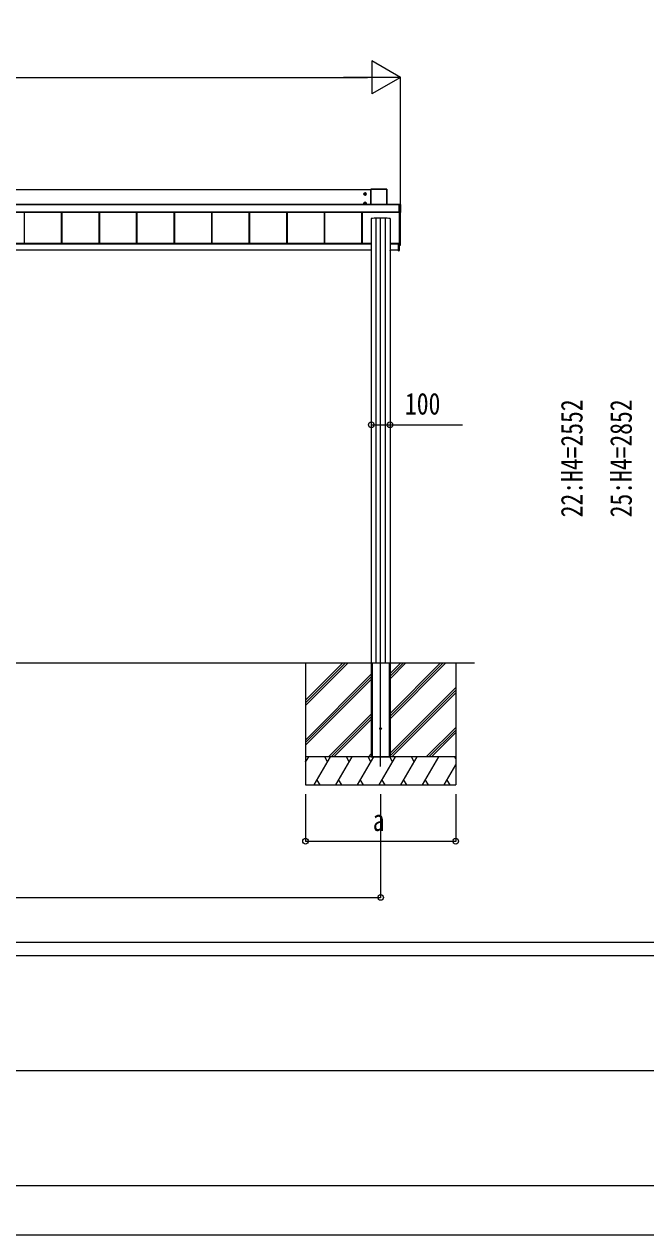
# Model space of a CAD drawing. Units: millimetres, scale not verified. Extents: x -14718 to 14718, y -10396 to 10396.
# Drawn here: x -3756 to -445, y -10394 to -3942 of the extents above; entities that cross this region are included whole.
import ezdxf
from ezdxf.enums import TextEntityAlignment as Align

# ---------------------------------------------------------------- set-up
doc = ezdxf.new("R2010")
doc.units = ezdxf.units.MM
doc.header["$LTSCALE"] = 50
for name, color, linetype in [('0-3_YKK_12', 2, 'Continuous'), ('0-4_YKK_A1', 4, 'Continuous'), ('0-5_YKK_D', 6, 'Continuous'), ('0-6_YKK_ZWAK', 7, 'Continuous')]:
    doc.layers.add(name, color=color, linetype=linetype)
doc.styles.add('ＭＳ ゴシック', font='')
doc.styles.get('ＭＳ ゴシック').set_extended_font_data('MS Gothic')

msp = doc.modelspace()

# ---------------------------------------------------------------- linework, layer by layer
at = {"layer": '0-3_YKK_12'}
msp.add_line((-1857.43, -7898.8), (-1857.43, -4973.1), dxfattribs=at)
at = {"layer": '0-4_YKK_A1'}
for p, q in [((-1910.43, -4825.17), (-7004.43, -4825.17)), ((-1910.43, -4821.45), (-1910.43, -4903.61)), ((-1910.09, -4821.59), (-1910.43, -4821.45)), ((-1910.09, -4903.61), (-1910.09, -4821.59)), ((-1824.93, -4820.95), (-1909.93, -4820.95)), ((-1909.93, -4820.95), (-1909.59, -4821.09)), ((-1909.59, -4821.09), (-1909.59, -4821.58)), ((-1909.59, -4821.09), (-1825.27, -4821.09)), ((-1909.59, -4821.58), (-1909.59, -4903.61)), ((-1825.27, -4821.58), (-1909.59, -4821.58)), ((-1825.27, -4821.09), (-1824.93, -4820.95)), ((-1825.27, -4821.09), (-1825.27, -4821.58)), ((-1825.27, -4903.61), (-1825.27, -4821.58)), ((-1824.43, -4821.45), (-1824.77, -4821.59)), ((-1824.77, -4821.59), (-1824.77, -4903.61)), ((-1824.43, -4903.61), (-1824.43, -4821.45)), ((-1947.68, -4846.91), (-1933.18, -4846.91)), ((-1947.68, -4896.88), (-1933.18, -4896.88)), ((-1942.71, -4846.15), (-1943.43, -4846.15)), ((-1942.71, -4896.12), (-1943.43, -4896.12)), ((-1940.43, -4854.16), (-1940.43, -4839.66)), ((-1940.43, -4904.13), (-1940.43, -4889.63)), ((-1938.15, -4847.67), (-1937.43, -4847.67)), ((-1938.15, -4897.64), (-1937.43, -4897.64)), ((-1757.73, -4902.38), (-1758.93, -4902.38)), ((-1758.93, -4902.53), (-1758.93, -4902.38)), ((-1758.93, -4902.38), (-1758.93, -4902.38)), ((-1757.73, -4902.38), (-1758.93, -4902.38)), ((-1758.93, -4903.01), (-1758.93, -4902.53)), ((-1751.89, -4903.01), (-1758.93, -4903.01)), ((-1757.73, -4902.38), (-1757.73, -4902.38)), ((-1757.13, -4902.37), (-1757.18, -4902.37)), ((-1757.13, -4902.33), (-1751.43, -4902.33)), ((-1757.13, -4902.33), (-1757.13, -4902.37)), ((-1751.89, -4902.53), (-1751.43, -4902.33)), ((-1751.89, -4944.07), (-1751.89, -4903.01)), ((-1750.93, -4902.83), (-1751.39, -4903.03)), ((-1751.39, -4903.03), (-1751.39, -4944.09)), ((-1750.93, -4902.83), (-1750.93, -4944.81)), ((-1758.93, -4903.61), (-7049.93, -4903.61)), ((-1758.93, -4904.09), (-7049.93, -4904.09)), ((-1758.93, -4943.06), (-7049.93, -4943.06)), ((-1758.93, -4943.58), (-7049.93, -4943.58)), ((-7049.93, -4943.72), (-1758.93, -4943.72)), ((-1758.93, -4943.72), (-7049.93, -4943.72)), ((-3755.93, -4943.72), (-3755.93, -5109.95)), ((-3755.93, -4943.72), (-3755.93, -5109.95)), ((-3558.93, -4943.72), (-3558.93, -5109.95)), ((-3556.33, -4943.72), (-3556.33, -5109.95)), ((-3555.93, -4943.72), (-3555.93, -5109.95)), ((-3358.93, -4943.72), (-3358.93, -5109.95)), ((-3356.33, -4943.72), (-3356.33, -5109.95)), ((-3355.93, -4943.72), (-3355.93, -5109.95)), ((-3158.93, -4943.72), (-3158.93, -5109.95)), ((-3156.33, -4943.72), (-3156.33, -5109.95)), ((-3155.93, -4943.72), (-3155.93, -5109.95)), ((-2958.93, -4943.72), (-2958.93, -5109.95)), ((-2956.33, -4943.72), (-2956.33, -5109.95)), ((-2955.93, -4943.72), (-2955.93, -5109.95)), ((-2758.93, -4943.72), (-2758.93, -5109.95)), ((-2756.33, -4943.72), (-2756.33, -5109.95)), ((-2755.93, -4943.72), (-2755.93, -5109.95)), ((-2558.93, -4943.72), (-2558.93, -5109.95)), ((-2556.33, -4943.72), (-2556.33, -5109.95)), ((-2555.93, -4943.72), (-2555.93, -5109.95)), ((-2358.93, -4943.72), (-2358.93, -5109.95)), ((-2356.33, -4943.72), (-2356.33, -5109.95)), ((-2355.93, -4943.72), (-2355.93, -5109.95)), ((-2158.93, -4943.72), (-2158.93, -5109.95)), ((-2156.33, -4943.72), (-2156.33, -5109.95)), ((-2155.93, -4943.72), (-2155.93, -5109.95)), ((-1958.93, -4943.72), (-1958.93, -5109.95)), ((-1956.33, -4943.72), (-1956.33, -5109.95)), ((-1955.93, -4943.72), (-1955.93, -5109.95)), ((-1758.93, -4944.07), (-1751.89, -4944.07)), ((-1758.93, -4944.58), (-1758.93, -4945.13)), ((-1751.89, -4944.58), (-1758.93, -4944.58)), ((-1758.93, -4945.13), (-1757.73, -4945.13)), ((-1758.93, -4945.13), (-1758.93, -4945.13)), ((-1758.93, -4945.13), (-1757.73, -4945.13)), ((-1757.73, -4945.13), (-1757.73, -4945.13)), ((-1757.43, -5117.78), (-1757.43, -4945.14)), ((-1757.13, -4945.19), (-1757.13, -4945.31)), ((-1751.43, -4945.31), (-1757.13, -4945.31)), ((-1752.43, -5117.73), (-1752.43, -4945.31)), ((-1751.89, -4944.07), (-1751.89, -4944.58)), ((-1751.43, -4945.31), (-1751.89, -4944.58)), ((-1751.39, -4944.09), (-1750.93, -4944.81)), ((-1907.43, -4977.66), (-1907.43, -7342.3)), ((-1882.24, -4975.92), (-1882.24, -7346.3)), ((-1832.62, -4975.92), (-1832.62, -7346.3)), ((-1807.43, -4977.66), (-1807.43, -7342.3)), ((-1751.9, -5077.21), (-1752.43, -5077.18)), ((-1751.43, -5118.77), (-1751.43, -5077.71)), ((-1907.43, -5109.95), (-6947.43, -5109.95)), ((-1907.43, -5111.95), (-6947.43, -5111.95)), ((-1907.43, -5114.82), (-6943.43, -5114.82)), ((-1908.28, -5146.3), (-6943.43, -5146.3)), ((-1908.43, -5148.48), (-1908.3, -5146.3)), ((-1908.28, -5146.3), (-1907.8, -5146.3)), ((-1907.8, -5146.3), (-1907.93, -5148.48)), ((-1907.43, -5146.3), (-1907.8, -5146.3)), ((-1760.43, -5109.95), (-1807.43, -5109.95)), ((-1764.43, -5111.95), (-1807.43, -5111.95)), ((-1764.43, -5114.82), (-1807.43, -5114.82)), ((-1807.06, -5146.3), (-1807.43, -5146.3)), ((-1807.43, -5148.48), (-1806.93, -5148.48)), ((-1806.93, -5148.8), (-1807.43, -5148.8)), ((-1807.06, -5146.3), (-1806.58, -5146.3)), ((-1806.93, -5148.48), (-1807.06, -5146.3)), ((-1806.93, -5148.8), (-1806.93, -5148.48)), ((-1806.73, -5148.8), (-1806.93, -5148.8)), ((-1764.43, -5146.3), (-1806.58, -5146.3)), ((-1806.56, -5146.3), (-1806.43, -5148.48)), ((-1759.43, -5110.3), (-1764.43, -5110.29)), ((-1764.43, -5114.58), (-1764.43, -5110.29)), ((-1764.43, -5114.58), (-1764.43, -5114.78)), ((-1758.71, -5114.59), (-1764.43, -5114.58)), ((-1764.43, -5115.08), (-1758.23, -5115.09)), ((-1764.43, -5148.86), (-1758.21, -5148.48)), ((-1764.43, -5148.56), (-1764.43, -5148.86)), ((-1760.93, -5109.56), (-1757.73, -5109.56)), ((-1760.93, -5109.95), (-1760.93, -5109.56)), ((-1760.43, -5109.95), (-1760.43, -5110.24)), ((-1760.43, -5110.24), (-1760.43, -5110.29)), ((-1759.43, -5110.3), (-1759.43, -5109.56)), ((-1758.71, -5112.01), (-1758.71, -5114.59)), ((-1758.71, -5112.01), (-1758.43, -5112.01)), ((-1758.71, -5114.59), (-1758.43, -5114.59)), ((-1758.23, -5114.79), (-1758.23, -5111.81)), ((-1758.23, -5114.79), (-1758.23, -5114.79)), ((-1758.21, -5109.56), (-1758.21, -5111.51)), ((-1758.21, -5111.51), (-1757.93, -5111.51)), ((-1758.21, -5115.09), (-1757.93, -5115.09)), ((-1757.93, -5148.18), (-1758.21, -5148.18)), ((-1757.93, -5111.51), (-1757.93, -5109.56)), ((-1757.93, -5115.09), (-1757.93, -5111.51)), ((-1757.93, -5148.18), (-1757.93, -5115.09)), ((-1752.43, -5118.3), (-1757.93, -5118.63)), ((-1757.93, -5119.89), (-1751.9, -5119.51)), ((-1757.93, -5119.89), (-1751.9, -5119.51)), ((-1751.9, -5119.26), (-1757.61, -5119.61)), ((-1757.61, -5119.61), (-1757.61, -5119.66)), ((-1752.93, -5118.28), (-1756.93, -5118.28)), ((-1752.43, -5118.3), (-1752.43, -5117.73)), ((-1751.9, -5119.51), (-1751.9, -5119.26)), ((-1751.9, -5119.51), (-1751.9, -5119.51)), ((-1751.43, -5118.77), (-1751.43, -5119.01)), ((-12207.43, -7346.3), (-1357.43, -7346.3)), ((-2257.43, -7346.3), (-2257.43, -7996.3)), ((-2257.43, -7572.93), (-2030.8, -7346.3)), ((-2257.43, -7544.65), (-2059.08, -7346.3)), ((-2257.43, -7558.79), (-2045, -7346.36)), ((-1907.43, -7342.3), (-1907.43, -7846.3)), ((-1907.43, -7346.3), (-1907.13, -7346.3)), ((-1907.43, -7346.3), (-1907.43, -7846.3)), ((-1907.13, -7346.3), (-1807.73, -7346.3)), ((-1904.93, -7346.3), (-1904.93, -7846.3)), ((-1903.43, -7346.3), (-1903.43, -7846.3)), ((-1811.43, -7346.3), (-1811.43, -7846.3)), ((-1809.93, -7346.3), (-1809.93, -7846.3)), ((-1807.43, -7342.3), (-1807.43, -7846.3)), ((-1807.43, -7346.3), (-1807.43, -7846.3)), ((-1807.43, -7431.3), (-1722.43, -7346.3)), ((-1807.43, -7417.16), (-1736.57, -7346.3)), ((-1807.43, -7403.01), (-1750.72, -7346.3)), ((-1807.43, -7643.43), (-1510.34, -7346.34)), ((-1807.43, -7629.29), (-1524.48, -7346.34)), ((-1807.43, -7615.15), (-1538.62, -7346.34)), ((-1457.43, -7346.3), (-1457.43, -7996.3)), ((-2257.43, -7756.78), (-1907.43, -7406.78)), ((-2257.43, -7770.92), (-1907.43, -7420.92)), ((-2257.43, -7785.06), (-1907.43, -7435.06)), ((-1807.43, -7827.28), (-1457.43, -7477.28)), ((-1807.43, -7841.42), (-1457.43, -7491.42)), ((-1798.17, -7846.3), (-1457.43, -7505.56)), ((-2134.82, -7846.3), (-1907.43, -7618.91)), ((-2120.68, -7846.3), (-1907.43, -7633.05)), ((-2106.54, -7846.3), (-1907.43, -7647.2)), ((-1614.32, -7846.3), (-1457.43, -7689.41)), ((-1600.18, -7846.3), (-1457.43, -7703.55)), ((-1586.04, -7846.3), (-1457.43, -7717.69)), ((-1457.43, -7846.3), (-2257.43, -7846.3)), ((-2257.43, -7875.24), (-2240.72, -7846.3)), ((-1457.43, -7846.3), (-2257.43, -7846.3)), ((-2255.72, -7872.28), (-2257.43, -7869.32)), ((-2211.85, -7996.3), (-2125.25, -7846.3)), ((-2140.25, -7872.28), (-2155.25, -7846.3)), ((-2096.38, -7996.3), (-2009.78, -7846.3)), ((-2024.78, -7872.28), (-2039.78, -7846.3)), ((-1980.91, -7996.3), (-1894.31, -7846.3)), ((-1909.31, -7872.28), (-1924.31, -7846.3)), ((-1922.69, -7846.3), (-1907.43, -7831.04)), ((-1907.43, -7846.3), (-1807.43, -7846.3)), ((-1865.44, -7996.3), (-1778.84, -7846.3)), ((-1793.84, -7872.28), (-1808.84, -7846.3)), ((-1749.97, -7996.3), (-1663.37, -7846.3)), ((-1678.37, -7872.28), (-1693.37, -7846.3)), ((-1634.5, -7996.3), (-1547.9, -7846.3)), ((-1457.43, -7854.96), (-1462.43, -7846.3)), ((-1519.03, -7996.3), (-1457.43, -7889.6)), ((-2257.43, -7996.3), (-1457.43, -7996.3)), ((-2196.86, -7970.32), (-2181.86, -7996.3)), ((-2081.39, -7970.32), (-2066.39, -7996.3)), ((-1965.92, -7970.32), (-1950.92, -7996.3)), ((-1850.44, -7970.32), (-1835.44, -7996.3)), ((-1734.98, -7970.32), (-1719.98, -7996.3)), ((-1619.5, -7970.32), (-1604.51, -7996.3)), ((-1504.03, -7970.32), (-1489.04, -7996.3))]:
    msp.add_line(p, q, dxfattribs=at)
for points in [[(-1940.43, -4841.14), (-1945.43, -4844.02), (-1945.43, -4849.8), (-1940.43, -4852.68), (-1935.43, -4849.8), (-1935.43, -4844.02)], [(-1940.43, -4891.11), (-1945.43, -4893.99), (-1945.43, -4899.77), (-1940.43, -4902.65), (-1935.43, -4899.77), (-1935.43, -4893.99)]]:
    msp.add_lwpolyline(points, close=True, dxfattribs=at)
for points in [[(-1943.43, -4846.15), (-1943.43, -4847.67), (-1942.71, -4847.67)], [(-1943.43, -4896.12), (-1943.43, -4897.64), (-1942.71, -4897.64)], [(-1939.67, -4844.63), (-1939.67, -4843.91), (-1941.19, -4843.91), (-1941.19, -4844.63)], [(-1941.19, -4849.19), (-1941.19, -4849.91), (-1939.67, -4849.91), (-1939.67, -4849.19)], [(-1939.67, -4894.6), (-1939.67, -4893.88), (-1941.19, -4893.88), (-1941.19, -4894.6)], [(-1941.19, -4899.16), (-1941.19, -4899.88), (-1939.67, -4899.88), (-1939.67, -4899.16)], [(-1937.43, -4847.67), (-1937.43, -4846.15), (-1938.15, -4846.15)], [(-1937.43, -4897.64), (-1937.43, -4896.12), (-1938.15, -4896.12)], [(-1758.93, -4902.53), (-1751.89, -4902.53), (-1751.89, -4903.01)], [(-1758.93, -4944.58), (-1758.93, -4944.07), (-1758.93, -4903.01)], [(-1907.43, -5148.8), (-1907.93, -5148.8), (-1908.13, -5148.8)], [(-1907.93, -5148.8), (-1907.93, -5148.48), (-1907.43, -5148.48)], [(-1758.25, -5114.79), (-1764.43, -5114.78), (-1764.43, -5115.08), (-1764.43, -5148.56)], [(-1758.21, -5115.09), (-1758.21, -5148.18), (-1764.43, -5148.56)], [(-1758.43, -5114.61), (-1758.43, -5114.59), (-1758.43, -5112.01)], [(-1758.23, -5114.79), (-1758.23, -5114.79), (-1758.24, -5114.79)], [(-1907.13, -7346.3), (-1807.73, -7346.3), (-1807.43, -7346.3)]]:
    msp.add_lwpolyline(points, dxfattribs=at)
for centre, radius in [((-1940.43, -4846.91), 6.25), ((-1940.43, -4896.88), 6.25), ((-1940.43, -4846.91), 5), ((-1940.43, -4896.88), 5), ((-1857.43, -7696.3), 5)]:
    msp.add_circle(centre, radius, dxfattribs=at)
for centre, radius, start, end in [((-1909.59, -4821.59), 0.5, 90.15046, 179.81463), ((-1909.71, -4825.69), 4.12, 88.40447, 95.35624), ((-1825.27, -4821.59), 0.5, 0.18537, 89.84954), ((-1825.15, -4825.69), 4.12, 84.64376, 91.59553), ((-1940.43, -4846.91), 5.58, 153.74848, 206.25152), ((-1940.43, -4896.88), 5.58, 153.74848, 206.25152), ((-1940.43, -4846.91), 5.58, 93.74848, 146.25152), ((-1940.43, -4846.91), 5.58, 213.74848, 266.25152), ((-1940.43, -4896.88), 5.58, 93.74848, 146.25152), ((-1940.43, -4896.88), 5.58, 213.74848, 266.25152), ((-1942.71, -4844.63), 1.52, 270, 0), ((-1942.71, -4849.19), 1.52, 0, 90), ((-1942.71, -4894.6), 1.52, 270, 0), ((-1942.71, -4899.16), 1.52, 0, 90), ((-1940.43, -4846.91), 5.58, 33.74848, 86.25152), ((-1940.43, -4846.91), 5.58, 273.74848, 326.25152), ((-1940.43, -4896.88), 5.58, 33.74848, 86.25152), ((-1940.43, -4896.88), 5.58, 273.74848, 326.25152), ((-1938.15, -4844.63), 1.52, 180, 270), ((-1938.15, -4849.19), 1.52, 90, 180), ((-1938.15, -4894.6), 1.52, 180, 270), ((-1938.15, -4899.16), 1.52, 90, 180), ((-1940.43, -4846.91), 5.58, 333.74848, 26.25152), ((-1940.43, -4896.88), 5.58, 333.74848, 26.25152), ((-1757.29, -4900.97), 1.41, 271.33232, 274.49739), ((-1751.89, -4903.03), 0.5, 0.18537, 89.84954), ((-1751.78, -4907.13), 4.12, 84.64376, 91.59553), ((-1757.64, -4947.75), 2.62, 81.42612, 92.09097), ((-1757.13, -4944.89), 0.301, 243.24083, 270.00691), ((-1751.78, -4948.19), 4.12, 84.64376, 91.59553), ((-1751.89, -4944.08), 0.502, 270.31408, 359.651), ((-1751.93, -5077.71), 0.5, 0.01604, 86.51881), ((-1908.13, -5148.5), 0.3, 176.5, 270), ((-1806.73, -5148.5), 0.3, 270, 3.5), ((-1758.64, -5116.58), 1.98, 83.79926, 91.95127), ((-1758.25, -5115.09), 0.3, 87.77338, 89.77816), ((-1758.25, -5114.94), 0.141, 85.77463, 89.9759), ((-1759.48, -5115.02), 1.25, 356.45735, 10.27369), ((-1759.44, -5114.97), 1.21, 354.17006, 8.37745), ((-1759.56, -5111.58), 1.35, 350.09675, 2.91202), ((-1758.23, -5111.51), 0.3, 269.98255, 359.98254), ((-1758.23, -5115.09), 0.3, 0, 89.87763), ((-1759.43, -5115.02), 1.22, 356.27163, 10.47203), ((-1758.23, -5148.18), 0.3, 273.5, 0), ((-1759.44, -5148.33), 1.24, 353.06854, 6.93146), ((-1757.63, -5119.31), 0.3, 180.0189, 273.51595), ((-1757.63, -5119.36), 0.3, 180.0189, 273.51595), ((-1757.73, -5109.26), 0.3, 269.98255, 359.98252), ((-1756.93, -5117.78), 0.5, 180.01746, 270.01745), ((-1752.93, -5117.78), 0.5, 269.98255, 359.98254), ((-1751.93, -5118.77), 0.5, 273.48119, 359.98396), ((-1751.93, -5119.01), 0.5, 273.6197, 0), ((-1751.93, -5119.01), 0.5, 273.48119, 359.98396)]:
    msp.add_arc(centre, radius, start, end, dxfattribs=at)
for centre, major_axis, ratio, start_param, end_param in [((-1909.93, -4821.45), (0.382, -0.325), 0.996231, 2.2770247, 3.8440941), ((-1824.93, -4821.45), (0.382, 0.325), 0.996231, 5.5806839, 7.1477533), ((-1757.73, -4902.37), (0.6, 0), 0.026226, 4.712389, 5.6461648), ((-1757.13, -4902.63), (0, 0.3), 0.998743, 6.2831853, 6.8214342), ((-1757.73, -4902.37), (0.6, 0), 0.026226, 5.6461648, 6.2831853), ((-1751.43, -4902.83), (0.382, 0.325), 0.996231, 5.5806839, 7.1477533), ((-1757.73, -4945.19), (0.6, 0), 0.096025, 6.2831853, 7.8539816), ((-1757.13, -4945.01), (0, 0.3), 0.998743, 2.0534275, 3.1415927), ((-1751.43, -4944.81), (0.382, -0.325), 0.996231, 5.4186173, 6.9856867), ((-1857.43, -4977.66), (50, 0), 0.04, 6.2831853, 9.424778), ((-1907.93, -5148.5), (0.5, -0.018), 0.036539, 1.5736281, 3.1406975), ((-1806.93, -5148.5), (0.5, 0.018), 0.036539, 0.0008951, 1.5679645), ((-1758.21, -5112.01), (-0.301, 0.4), 0.997782, 5.6362522, 7.2070486), ((-1758.73, -5114.59), (-0.001, 0.2), 0.09157, 4.6769241, 4.7117655), ((-1758.23, -5114.59), (0.482, 0.007), 0.414889, 3.1353871, 4.6694768), ((-1758.23, -5112.01), (-0.108, 0.169), 0.994155, 5.7105836, 7.28138), ((-1758.23, -5114.59), (0.145, 0.15), 0.921201, 2.3804184, 3.9145081), ((-1758.21, -5114.59), (-0.301, 0.4), 0.997782, 2.4579529, 2.4946596), ((-1758.21, -5119.69), (0.6, 0.037), 0.034769, 5.198958, 6.2810574)]:
    msp.add_ellipse(centre, major_axis=major_axis, ratio=ratio, start_param=start_param, end_param=end_param, dxfattribs=at)
at = {"layer": '0-5_YKK_D'}
for p, q in [((-1752.43, -4225.17), (-1903.99, -4137.67)), ((-1903.99, -4137.67), (-1903.99, -4312.67)), ((-12187.43, -4225.17), (-1927.43, -4225.17)), ((-1752.43, -4225.17), (-2055.54, -4225.17)), ((-1752.43, -4225.17), (-1903.99, -4312.67)), ((-1752.43, -4944.31), (-1752.43, -4224.17)), ((-2257.43, -8046.3), (-2257.43, -8297.3)), ((-1857.43, -8046.3), (-1857.43, -8597.3)), ((-1457.43, -8046.3), (-1457.43, -8297.3)), ((-2257.43, -8296.3), (-1457.43, -8296.3)), ((-7057.43, -8596.3), (-1857.43, -8596.3))]:
    msp.add_line(p, q, dxfattribs=at)
msp.add_lwpolyline([(-1907.43, -6076.84), (-1807.43, -6076.84), (-1422.33, -6076.84)], dxfattribs=at)
for centre in [(-1907.43, -6076.84), (-1807.43, -6076.84), (-2257.43, -8296.3), (-1457.43, -8296.3), (-1857.43, -8596.3)]:
    msp.add_circle(centre, 14.88, dxfattribs=at)
at = {"layer": '0-6_YKK_ZWAK'}
for p, q in [((13632.57, -8836.3), (-13667.43, -8836.3)), ((-17.43, -8906.3), (-4567.43, -8906.3)), ((-4541.18, -9518.8), (-17.43, -9518.8)), ((-4567.43, -10131.3), (-17.43, -10131.3))]:
    msp.add_line(p, q, dxfattribs=at)
msp.add_lwpolyline([(-14717.5, -10393.8), (14717.5, -10393.8), (14717.5, 10396.2), (-14717.5, 10396.2)], close=True, dxfattribs=at)

# ---------------------------------------------------------------- texts
at = {"layer": '0-5_YKK_D', "style": 'ＭＳ ゴシック', "width": 0.8}
for s, p in [('100', (-1727.93, -6056.84)), ('a', (-1899.43, -8276.3))]:
    msp.add_text(s, height=115.5, dxfattribs=at).set_placement(p, align=Align.BOTTOM_LEFT)
for s, p in [('22:H4=2552', (-747.43, -6570.1)), ('25:H4=2852', (-484.93, -6570.1))]:
    msp.add_text(s, height=115.5, rotation=90, dxfattribs=at).set_placement(p, align=Align.BOTTOM_LEFT)

doc.saveas('drawing.dxf')
